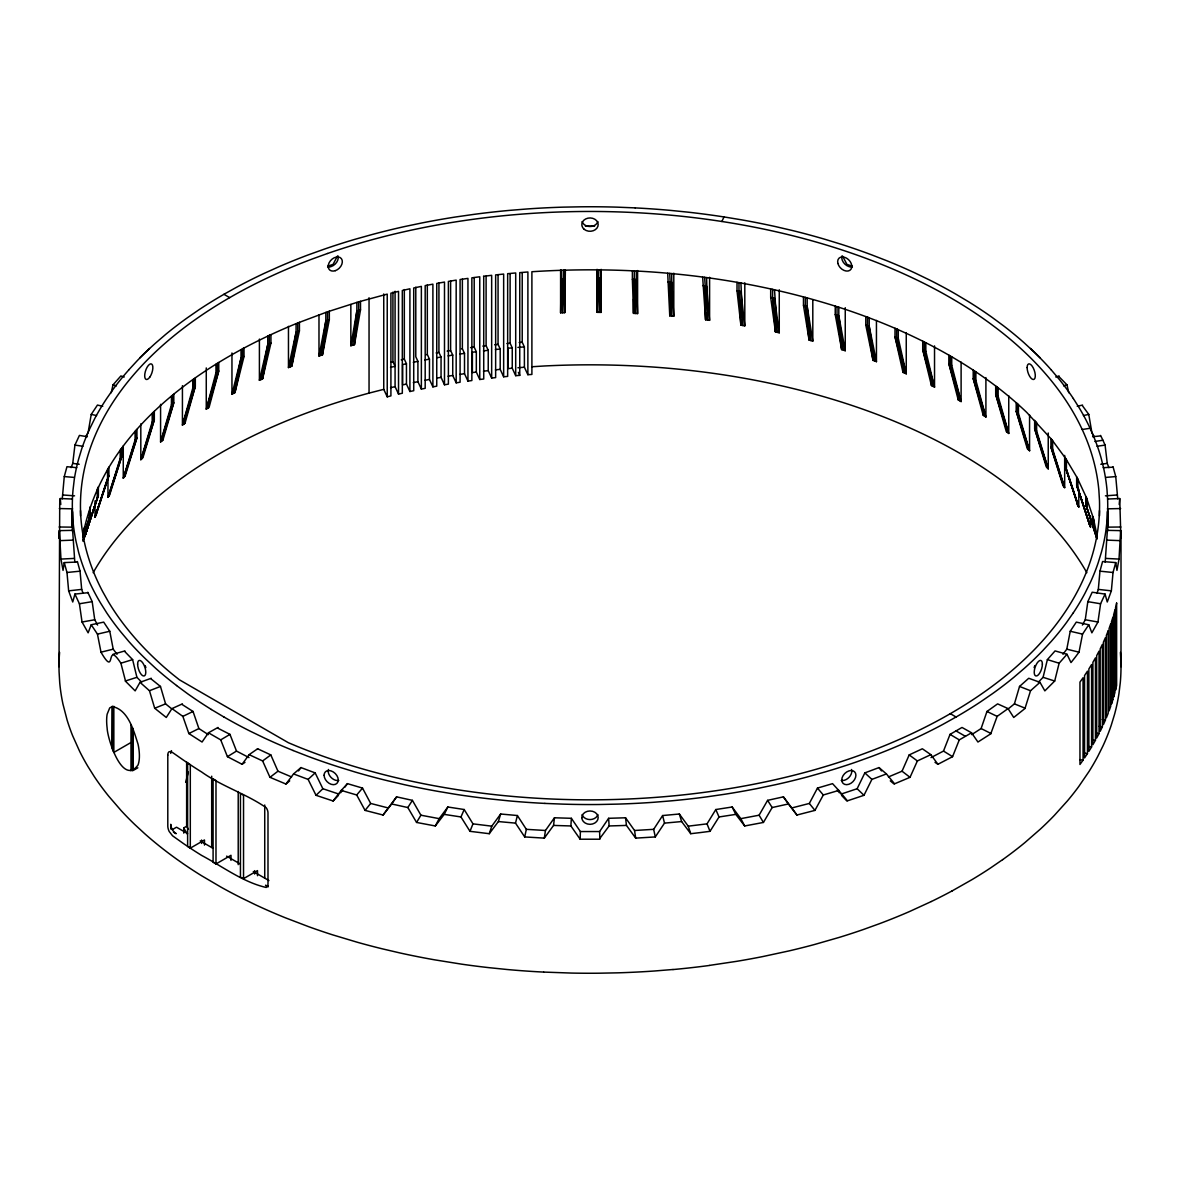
<?xml version="1.0" encoding="UTF-8"?>
<svg xmlns="http://www.w3.org/2000/svg" width="1180" height="1180" viewBox="0 0 1180 1180"><rect width="100%" height="100%" fill="white"/><g stroke="black" fill="none" stroke-linecap="round" stroke-linejoin="round"><path stroke-width="1.5" d="M111.953 747.722L111.953 706.51C128.119 709.298 133.679 730.523 138.045 744.226A32.376 13.821 70.5 0 1 138.045 764.965C122.558 786.337 107.528 739.019 107.144 728.237A31.182 10.561 75.3 0 1 107.144 714.21L109.71 707.926L112.749 706.304L112.513 749.3L113.841 752.412L130.906 742.559M390.536 367.364L395.079 366.302L392.925 361.685L392.925 292.124M483.726 276.297L483.726 379.016L479.759 379.503L479.759 276.784L471.867 277.816L471.867 380.535L467.944 381.111L467.944 278.392L460.082 279.512L460.082 382.231L456.173 382.836L456.173 280.117L448.385 281.415L448.385 384.134L444.491 384.783L444.491 282.064L436.748 283.436L436.748 386.155L432.898 386.878L432.898 284.159L425.184 285.604L425.184 388.323L421.363 389.105L421.363 286.386L413.723 287.994L413.723 390.713L409.902 391.509L406.451 384.075L406.451 363.735L404.327 359.148L404.327 289.572M415.788 287.183L415.788 356.744L417.912 361.331L417.912 381.671L421.363 389.105M456.173 382.836L452.737 375.447L452.737 355.092L450.613 350.534L450.613 280.973M467.944 381.111L464.507 373.706L464.507 353.366L462.368 348.764L462.368 279.203M995.699 385.993L995.699 394.489L1006.289 431.57L1008.753 433.458L998.147 396.377L998.147 387.881C966.612 363.558 931.521 344.103 895 328.32L895 336.831L902.995 372.393L906.255 373.809L898.275 338.247L898.275 329.736L896.653 329.014A509.553 294.189 0 0 0 837.033 306.667L837.033 315.163L843.449 350.165L838.803 315.753L838.803 307.257C740.067 275.678 635.165 265.087 531.9 271.725L531.9 374.444L527.873 374.694L527.903 271.975L519.746 272.639L519.746 375.358L515.704 375.683L515.704 272.964L507.651 273.671L507.651 376.391L503.654 376.789L500.202 369.37L500.202 349.015L498.063 344.413L498.063 274.837M515.704 375.683L512.253 368.219L512.253 347.879L510.114 343.277L510.114 273.716M527.873 374.694L524.407 367.231L524.363 346.891L522.224 342.288L522.224 272.728M998.147 396.377L995.699 394.489L1007.528 432.514L996.952 395.418L996.952 386.922A509.553 294.189 0 0 1 1026.777 412.454L1051.808 439.639L1065.717 458.533L1077.296 477.959L1086.5 497.783L1086.5 506.294L1097.075 538.847M1091.603 746.925L1091.603 664.547L1088.875 668.972L1088.875 751.35L1091.603 746.925L1088.417 746.439M1086.5 497.783L1093.285 517.946L1093.565 527.622L1093.565 519.111M170.746 828.98L170.746 824.304A7.655 4.425 60 0 0 176.174 833.685L173.445 832.106M72.29 523.979L72.305 510.616L72.305 526.885L72.275 525.425M72.305 530.956L72.57 511.707M59 666.685L59.723 503.55L60.254 498.535L71.847 499.007M1108.153 499.007L1119.732 498.55L1120.897 538.39L1120.646 530.631L1107.386 530.351L1105.173 562.211M1107.725 525.425L1107.696 526.885L1107.696 510.616L1107.71 523.979M565.368 270.146L564.674 312.685L560.603 312.803L561.297 270.264M563.332 270.176L562.639 312.744L561.297 278.775L565.368 278.642M634.412 270.899L633.527 313.379L637.598 313.585L637.598 270.559M1062.959 654.266L1066.794 649.177L1070.231 631.256L1076.293 622.125L1088.771 624.766L1082.547 634.117L1079.007 652.171L1075.098 657.393L1070.998 662.57L1067 654.28L1059.124 663.219L1054.699 681.022L1044.846 690.875L1039.993 682.335L1030.538 690.743L1024.963 708.531L1013.723 717.47L1008.059 708.59L997.144 716.378L990.758 733.827L977.94 742.028L971.553 732.795L959.281 739.875L952.57 756.675L937.923 764.286L930.858 754.654L917.376 760.952L910.031 777.325L894.573 783.815L886.431 773.933L871.887 779.39L863.981 795.305L847.432 800.822L838.759 790.423L823.301 794.981L814.938 810.394L796.928 815.026L788.373 803.963L772.163 807.548L763.431 822.445L744.683 825.971L735.789 814.377L719.033 816.973L710.021 831.325L700.404 832.564L690.743 833.7L688.22 826.162L679.341 814.008L662.629 815.542L664.488 823.124L655.298 836.93L635.696 838.125L634.545 830.484L625.548 817.784L608.644 818.301L609.116 825.956L599.263 839.216L580.147 839.216L580.383 831.546L571.356 818.301L554.452 817.784L545.455 830.484L544.304 838.125L524.702 836.93L515.513 823.124L517.386 815.528L500.659 814.008L491.78 826.162L489.257 833.7L469.979 831.325L460.967 816.958L444.211 814.377L435.317 825.971L416.57 822.445L407.838 807.548L391.627 803.963L383.072 815.026L365.062 810.394L356.699 794.981L341.227 790.423L333.084 800.984L316.019 795.305L308.113 779.39L293.555 773.933L285.914 784.021L269.969 777.325L262.624 760.952L249.128 754.654L242.077 764.286L227.43 756.675L220.719 739.875L208.447 732.795L202.06 742.028L188.859 733.562L182.856 716.378L171.941 708.605L166.277 717.47L154.698 708.251L149.462 690.728L140.007 682.335L135.154 690.875L125.582 681.317L120.891 663.204C104.887 638.705 116.717 679.341 100.993 652.171L97.453 634.117L91.229 624.766L103.692 622.125L109.77 631.256L113.206 649.177L117.041 654.266M1120.646 530.631L1119.024 559.069L1116.958 570.397L1115.734 562.595L1102.592 561.518L1099.952 571.164L1098.315 589.395L1097.017 593.142M74.827 562.211L72.614 530.351L59.354 530.631L59.103 538.39L59 532.696M598.894 269.822L597.08 312.346L601.166 312.39L601.166 269.365M580.147 839.216L570.884 825.956L571.356 818.301M62.26 498.875L64.266 476.587L66.965 466.69L76.774 467.678M1119.732 498.55L1119.2 504.494M59.59 652.422L59.325 655.992A529.156 305.502 0 0 0 59.089 672.04L59.723 682.733A531.605 306.918 0 0 0 62.953 704.047L67.068 719.918A528.684 305.237 0 0 0 72.614 735.656L79.576 751.188A529.333 305.605 0 0 0 87.925 766.499L94.267 776.558A530.675 306.387 0 0 0 108.752 796.249L121.157 810.616A528.493 305.119 0 0 0 134.845 824.584L144.668 833.655A531.339 306.771 0 0 0 177.339 859.615L183.225 863.745A529.982 305.989 0 0 0 201.647 875.767L221.132 887.213A528.832 305.31 0 0 0 241.635 898.054L255.824 904.942A531.221 306.697 0 0 0 285.427 917.819L308.614 926.669A528.478 305.119 0 0 0 332.568 934.826L357.23 942.23A529.171 305.517 0 0 0 382.526 948.882L399.71 952.894A531.413 306.815 0 0 0 434.756 959.856L461.542 964.149A529.156 305.502 0 0 0 488.682 967.63L506.928 969.488A531.59 306.918 0 0 0 543.597 972.084M1115.734 562.595L1113.035 572.492L1111.354 590.856L1107.253 601.992L1105.07 594.086L1092.193 592.227L1087.827 601.653L1085.261 619.766L1082.385 625.061M71.11 467.649L72.747 463.401L74.93 445.096L79.414 435.42L87.394 436.733M544.304 838.125L553.553 825.425L554.452 817.784M350.844 304.529L350.844 345.755L354.472 344.693L358.661 310.34L358.661 301.844L387.232 294.115L387.232 396.834L390.919 395.875L390.904 293.171L398.53 291.386L398.53 394.105L402.321 393.22L402.321 290.501L409.902 288.79L409.902 391.509M1105.07 594.086L1100.586 603.762L1097.961 622.008L1091.869 632.819L1088.771 624.766M318.983 314.809L318.983 356.05L322.494 354.826L327.553 320.296L327.553 311.8L358.661 301.844M77.32 562.019L64.251 562.595L63.042 570.397L60.977 559.069L59.354 530.631M288.466 326.358L288.466 367.585L291.814 366.243L297.729 331.492L297.729 322.981L327.553 311.8M350.844 345.755L356.862 310.901L356.862 302.39M358.661 310.34L352.658 345.224L356.862 310.901L360.505 309.824L360.505 301.328M354.472 344.693L360.505 309.824M102.734 406.289L97.453 405.065L91.229 414.416L88.131 432.559L85.727 436.689M82.689 536.62C102.498 429.328 203.27 361.449 297.729 322.981M82.925 541.192L84.532 535.455L83.411 538.95M1112.932 467.192L1103.226 467.678M262.58 373.47L262.58 378.854L270.943 343.115L270.943 334.619L269.32 335.341L269.32 343.837L262.58 378.854L259.408 380.329L259.408 339.103M318.983 356.05L325.828 320.931L325.828 312.42M327.553 320.296L320.739 355.445L325.828 320.931L329.323 319.706L329.323 311.21M322.494 354.826L329.323 319.706M234.953 392.616L242.49 357.319L242.49 348.808L244.009 348.026L244.009 356.522L234.953 392.616L231.958 394.223L231.958 352.982M299.425 322.317L299.425 330.828L297.729 331.492L290.132 366.906L296.077 332.185L296.077 323.674M288.466 367.585L296.077 332.185L297.729 331.492M291.814 366.243L299.425 330.828M524.702 836.93L526.339 829.334L517.386 815.528M111.245 392.748L113 384.887L120.876 375.963L124.239 376.995M259.408 380.329L267.757 344.604L267.757 336.094M269.32 343.837L261.001 379.591L267.757 344.604L270.943 343.115M1038.356 682.143L1043.091 677.32L1047.383 659.62L1055.068 650.918L1067 654.28M231.958 394.223L241.015 358.13L241.015 349.634M242.49 357.319L233.448 393.412L241.015 358.13L244.009 356.522M185.658 782.34L188.358 772.015M87.659 592.729L74.915 594.086L72.747 601.992L68.647 590.856L66.98 572.492L64.251 562.595M217.341 363.337L217.341 371.833L207.651 408.31L218.757 370.992L218.757 362.481M215.969 372.718L206.264 409.18L209.052 407.454L218.757 370.992L215.969 372.718L215.969 364.207M192.738 379.753L192.738 388.264L182.428 425.125L184.995 423.296L195.32 386.435L195.32 377.925M194.007 378.824L194.007 387.335L183.711 424.21L195.32 386.435L192.738 388.264M139.683 357.968L149.462 348.439M172.59 395.226L172.59 403.737L161.749 441.04L173.799 402.778L173.799 394.268M171.454 404.711L160.583 441.999L162.929 440.066L173.799 402.778L171.454 404.711L171.454 396.2M1008.841 708.384L1014.417 703.87L1019.535 686.45L1028.739 678.264L1039.993 682.335M217.341 371.833L206.264 409.18L206.264 367.939M152.205 413.472L152.205 421.968L140.818 459.713L142.928 457.693L154.315 419.947L154.315 411.451M153.223 412.454L153.223 420.95L141.88 458.71L154.315 419.947L152.205 421.968M489.257 833.7L498.373 821.56L500.659 814.008M1100.424 435.922L1092.606 436.733M194.007 387.335L182.428 425.125L182.428 385.683M135.081 439.978L136.939 437.869L125.109 476.086L123.266 478.18L135.081 439.978L135.081 431.467L135.98 430.405L135.98 438.916L124.18 477.133L136.939 437.869L136.939 429.373M172.59 403.737L160.583 441.999L160.583 404.356M120.95 449.02L120.95 457.516L108.766 496.22L121.776 456.439L120.183 458.622L107.97 497.311L109.563 495.143L121.776 456.439L121.776 447.943M95.02 500.88L95.02 517.002L108.899 475.584L95.683 515.896L108.899 475.584L108.899 467.074M153.223 420.95L140.818 459.713L140.818 423.856M108.206 476.691L95.02 517.002L108.206 476.691L108.206 468.195M83.028 537.328L90.226 515.188L90.226 506.677M84.532 535.455L83.146 540.012L84.237 536.62L84.237 528.109M98.368 486.691L98.368 495.202L84.488 537.18L84.532 526.944M97.807 496.323L85.019 536.045L98.368 495.202L84.488 537.18L97.807 496.323L97.807 487.827M83.22 536.738L90.226 515.188M135.98 438.916L123.266 478.18L123.266 445.907M120.95 457.516L107.97 497.311L107.97 479.39M971.686 734.624L981.111 728.547L986.967 711.466L997.616 703.87L1008.059 708.59M931.005 757.59L943.499 751.07L950.048 734.373L962.01 727.455L971.553 732.795M91.229 624.766L88.131 632.819L82.04 622.008L79.414 603.762L74.915 594.086M469.979 831.325L472.974 823.861L464.197 809.524L447.854 807.002L439.181 818.64L435.317 825.971M1082.34 405.581L1088.771 414.416L1091.869 432.559L1094.273 436.689M1105.424 720.036L1103.418 724.564L1103.418 642.186L1105.424 637.657L1105.424 720.036L1102.238 719.534M460.967 816.958L464.197 809.524M888.422 776.942L902.036 771.204L909.19 754.92L922.347 748.769L930.858 754.654M124.682 651.449L132.617 659.62L136.91 677.32L141.644 682.143M721.88 221.486L724.004 216.928L741.365 219.805A517.696 298.894 0 0 1 775.555 226.604L792.296 230.498A517.696 298.894 0 0 1 825.056 239.334L841.001 244.216A517.696 298.894 0 0 1 871.99 254.983L886.962 260.795A517.696 298.894 0 0 1 915.827 273.362L929.663 280.058A517.696 298.894 0 0 1 956.095 294.307L968.647 301.8A517.696 298.894 0 0 1 992.351 317.553L1003.472 325.769A517.696 298.894 0 0 1 1024.211 342.864L1033.783 351.699A517.696 298.894 0 0 1 1051.292 369.959M1102.371 726.821L1100.188 731.32L1100.188 648.941L1102.371 644.442L1102.371 726.821L1099.2 726.32M841.001 794.125L857.137 788.727L864.837 772.9L879.026 767.575L886.431 773.933M444.211 814.377L447.854 807.002M1058.844 376.494L1067 384.887L1068.756 392.748M1099.037 733.562L1096.677 738.031L1096.677 655.652L1099.037 651.183L1099.037 733.562L1095.866 733.075M337.318 256.252L333.084 264.394L327.73 266.149M688.22 826.162L707.027 823.861L715.803 809.539L732.146 807.002L740.819 818.64L759.094 815.203L767.605 800.35L783.402 796.854L791.765 807.961L809.318 803.447L817.475 788.092L832.549 783.653L838.759 790.423M150.952 678.81L160.465 686.45L165.584 703.87L171.159 708.384M1095.453 740.258L1092.901 744.713L1092.901 662.334L1095.453 657.894L1095.453 740.258L1092.267 739.772M416.57 822.445L420.906 815.203L412.395 800.35L396.598 796.854L383.072 815.026M182.03 704.445L193.033 711.466L198.889 728.547L208.314 734.624M407.838 807.548L412.395 800.35M1087.458 753.548L1084.553 757.929L1084.553 675.565L1087.458 671.169L1087.458 753.548L1084.273 753.047M655.298 836.93L653.661 829.334L662.629 815.542M217.592 728.06L229.953 734.373L236.502 751.07L248.995 757.59M599.853 839.216L599.617 831.546L608.644 818.301M1073.343 612.759L1066.572 622.435A517.696 298.894 0 0 1 1051.306 641.345L1042.81 650.564A517.696 298.894 0 0 1 1024.211 668.441L1014.092 677.099A517.696 298.894 0 0 1 992.351 693.751L980.728 701.746A517.696 298.894 0 0 1 956.095 716.998L943.086 724.255A517.696 298.894 0 0 1 915.827 737.928L901.579 744.359A517.696 298.894 0 0 1 871.99 756.321L856.65 761.867A517.696 298.894 0 0 1 825.056 771.956L808.802 776.543A517.696 298.894 0 0 1 775.555 784.685L758.548 788.269A517.696 298.894 0 0 1 724.019 794.361L706.466 796.898A517.696 298.894 0 0 1 671.007 800.866L653.101 802.326A517.696 298.894 0 0 1 617.125 804.126L599.042 804.509A517.696 298.894 0 0 1 562.934 804.126L544.88 803.418M1083.063 760.127L1079.966 764.478L1079.966 682.114L1083.063 677.748L1083.063 760.127L1079.848 759.625M391.627 803.963L396.598 796.854M257.225 749.389L257.653 748.769L270.81 754.92L277.964 771.204L291.578 776.942M298.511 770.938L300.974 767.575L315.163 772.9L322.863 788.727L338.999 794.125M340.563 792.857L342.702 790.025M344.826 787.178L347.451 783.653L362.526 788.092L370.682 803.447L388.235 807.961M365.062 810.394L370.682 803.447M356.699 794.981L362.526 788.092M128.709 369.945L137.19 360.741A517.696 298.894 0 0 1 155.849 342.864L165.908 334.206A517.696 298.894 0 0 1 187.694 317.553L199.273 309.544A517.696 298.894 0 0 1 223.949 294.307M341.227 790.423L347.451 783.653M333.084 800.984L338.439 795.394M316.019 795.305L322.863 788.727M308.113 779.39L315.163 772.9M293.555 773.933L300.974 767.575M285.914 784.021L289.719 780.88M269.969 777.325L277.964 771.204M262.624 760.952L270.81 754.92M1002.661 859.615L990.758 867.816A529.333 305.605 0 0 1 971.966 879.646L952.142 890.9M249.128 754.654L257.653 748.769M242.077 764.286L244.983 762.354M227.43 756.675L236.502 751.07M220.719 739.875L229.953 734.373M137.839 767.797L133.134 770.511L133.134 729.299M172.177 829.702L176.513 827.21L187.591 833.596M183.741 833.124L183.741 827.918L186.632 826.251L186.632 761.941M190.305 848.154L190.305 764.743L187.62 762.944L187.62 846.37L190.305 848.154L204.479 839.968L204.479 845.087M215.984 863.952L215.984 780.526L213.093 778.859L213.093 862.285L215.984 863.952L231 855.279L231 860.397M243.537 878.658L243.537 795.231L240.44 793.683L240.44 877.109L243.537 878.658L257.506 870.589L257.506 875.708M208.447 732.795L217.99 727.455M188.859 733.562L198.889 728.547M182.856 716.378L193.033 711.466M931.315 901.535L909.559 911.521A531.413 306.815 0 0 1 879.203 923.793L863.48 929.471A528.448 305.089 0 0 1 839.29 937.377L814.407 944.531A529.156 305.502 0 0 1 788.919 950.933L762.87 956.552A528.433 305.089 0 0 1 736.364 961.375L709.446 965.402M171.941 708.605L182.384 703.87M154.698 708.251L165.584 703.87M149.462 690.728L160.465 686.45M140.007 682.335L151.247 678.264M125.301 681.022L136.91 677.32M120.891 663.204L132.617 659.62M1055.761 376.995L1059.109 375.963M113 654.28L124.933 650.918M1063.593 385.86L1067 384.887M93.161 572.698A522.828 301.859 0 0 1 369.045 393.117L383.751 389.341L383.751 293.953M100.993 652.171L113.206 649.177M390.521 387.704L395.079 386.642L395.079 291.254M97.453 634.117L109.77 631.256M1077.266 406.289L1082.547 405.065M391.082 362.098L392.925 361.685M401.244 359.812L404.327 359.148M1083.432 415.537L1088.771 414.416M406.451 363.735L402.631 364.546L402.631 384.887L406.451 384.075M413.325 362.29L417.912 361.331M413.325 382.63L417.912 381.671M424.829 359.989L429.461 359.118L429.461 379.459L432.898 386.878M424.829 380.329L429.461 379.459M425.906 354.782L427.322 354.516L429.461 359.118M82.04 622.008L94.739 619.766L97.616 625.061M436.143 352.938L438.93 352.451L441.055 357.024L441.055 377.379L444.491 384.783M437.146 357.673L441.055 357.024M448.061 355.873L452.737 355.092M437.146 378.028L441.055 377.379M448.061 376.214L452.737 375.447M79.414 603.762L92.188 601.653L94.739 619.766M447.132 351.094L450.613 350.534M1082.193 429.505L1090.084 428.281L1094.45 438.414A517.696 298.894 0 0 1 1101.353 458.887L1103.861 469.227A517.696 298.894 0 0 1 1107.017 490.01L1107.651 500.438A517.696 298.894 0 0 1 1107.017 521.295L1105.748 531.693A517.696 298.894 0 0 1 1101.353 552.402L1098.211 562.683A517.696 298.894 0 0 1 1090.084 583.009L1085.099 593.038A517.696 298.894 0 0 1 1073.343 612.759M1094.892 441.482L1102.902 440.243L1105.085 445.096L1107.253 463.401L1108.89 467.649M459.802 374.399L464.507 373.706M459.787 354.044L464.507 353.366M1097.031 446.261L1105.085 445.096M461.542 348.882L462.368 348.764M1100.793 464.271L1107.253 463.401M470.555 347.628L474.198 347.171L476.322 351.743L476.322 372.084L479.759 379.503M483.52 276.312L491.662 275.324L491.662 378.043L495.644 377.615L495.644 274.896L503.654 274.07L503.654 376.789M476.322 351.743L472.384 352.23L472.384 372.57L476.322 372.084M483.461 350.873L488.225 350.283L488.225 370.623L491.662 378.043M483.461 371.213L488.225 370.623M482.841 346.094L486.101 345.711L488.225 350.283M68.647 590.856L81.686 589.395L82.984 593.142M494.7 344.767L498.063 344.413M495.408 349.516L500.202 349.015M495.408 369.856L500.202 369.37M66.98 572.492L80.048 571.164L81.686 589.395M690.743 833.7L681.627 821.56L664.488 823.124M506.928 343.542L510.114 343.277M512.253 368.219L508.211 368.573L508.211 348.203L512.253 347.879M673.072 969.488L654.708 970.978A531.59 306.918 0 0 1 617.789 972.836L599.263 973.205A528.611 305.192 0 0 1 571.474 973.072L543.715 972.084M517.917 367.762L524.407 367.231M1105.881 477.399L1115.749 476.587L1117.74 498.875M517.902 347.422L524.363 346.891M519.171 342.525L522.224 342.288M653.661 829.334L634.545 830.484M1105.439 495.821L1116.958 494.995M531.988 366.744L544.437 365.977A522.828 301.859 0 0 1 1086.839 572.698M60.977 559.069L74.207 558.42M60.269 540.632L73.499 540.101M635.696 838.125L626.447 825.425L609.116 825.956M1107.386 508.831L1120.646 508.55M599.617 831.546L580.383 831.546M1107.43 511.707L1107.637 527.15L1120.897 527.003M585.369 226.147L594.631 226.147M596.844 269.822L596.844 278.332L600.93 278.362L601.166 312.39M59.103 527.003L72.364 527.15M59.354 508.55L72.614 508.831M570.884 825.956L553.553 825.425M632.377 270.81L632.377 279.321L636.448 279.527L637.598 313.585M1106.501 540.101L1119.746 540.632M635.12 207.887L617.096 207.149A517.696 298.894 0 0 0 580.988 206.81L562.904 207.149A517.696 298.894 0 0 0 526.929 208.978L509.008 210.424A517.696 298.894 0 0 0 473.564 214.421L455.996 216.928A517.696 298.894 0 0 0 421.481 223.035L404.46 226.59A517.696 298.894 0 0 0 371.228 234.761L354.959 239.319A517.696 298.894 0 0 0 323.394 249.452L308.024 254.969A517.696 298.894 0 0 0 278.465 266.945L264.187 273.362A517.696 298.894 0 0 0 236.959 287.05L223.92 294.292L229.687 297.626M545.455 830.484L526.339 829.334M1105.793 558.42L1119.024 559.069M63.042 494.995L74.561 495.821M667.688 281.74L671.73 282.108L673.795 316.225L669.768 315.856L667.688 273.229M64.266 476.587L74.119 477.399M515.513 823.124L498.373 821.56M1099.952 571.164L1113.035 572.492M491.78 826.162L472.974 823.861M1098.315 589.395L1111.354 590.856M702.631 285.575L706.614 286.106L709.593 320.326L705.611 319.795L702.631 277.079M72.747 463.401L79.208 464.271M74.93 445.096L82.969 446.261M1087.827 601.653L1100.586 603.762M737.013 290.811L740.922 291.504L744.801 325.857L740.893 325.179L737.013 290.811L737.013 282.3M439.181 818.64L420.906 815.203M1085.261 619.766L1097.961 622.008M770.688 297.419L774.508 298.26L779.257 332.804L775.452 331.949L770.688 297.419L770.688 288.908M91.229 414.416L96.583 415.537M1070.231 631.256L1082.547 634.117M1066.794 649.177L1079.007 652.171M803.477 305.369L807.179 306.358L812.799 341.108L809.096 340.106L803.477 305.369L803.477 296.858M113 384.887L116.407 385.86M1047.383 659.62L1059.124 663.219M835.234 314.618L838.803 315.753L845.249 350.74L841.665 349.605L835.234 314.618L835.234 306.107M1043.091 677.32L1054.699 681.022M852.27 266.149L846.915 264.394L842.682 256.252M867.521 317.243L867.521 325.739L874.734 361.021L869.217 326.403L869.217 317.892L865.796 316.609L865.796 325.12L873.023 360.387L876.445 361.67L876.445 320.429M865.796 325.12L869.217 326.403L876.445 361.67M1019.535 686.45L1030.538 690.743M293.038 750.495L308.024 756.336A517.696 298.894 0 0 0 339.044 767.059L354.959 771.971A517.696 298.894 0 0 0 387.748 780.777L404.46 784.7A517.696 298.894 0 0 0 438.665 791.485L455.996 794.376A517.696 298.894 0 0 0 491.249 799.052L509.008 800.881A517.696 298.894 0 0 0 544.909 803.403M1014.417 703.87L1025.302 708.251M898.275 338.247L895 336.831L904.632 373.101L896.653 337.524L896.653 329.014M986.967 711.466L997.144 716.378M924.294 341.935L924.294 350.445L932.982 386.362L922.731 349.693L931.448 385.595L934.531 387.143L925.813 351.227L922.731 349.693L922.731 341.182M981.111 728.547L991.126 733.562M950.313 355.947L950.313 364.443L959.679 400.728L948.838 363.632L958.234 399.902L961.11 401.569L951.729 365.298L948.838 363.632L948.838 355.121M950.313 713.664L956.08 717.012M956.08 730.951L965.476 736.364M200.246 840.912L212.902 848.213M226.619 856.134L240.337 864.055M253.317 871.548L268.922 880.56M268.244 886.829L265.53 885.265A7.655 4.425 60 0 0 268.229 885.988M223.92 717.012L211.353 709.505M950.048 734.373L959.281 739.875M943.499 751.07L952.57 756.675M974.562 370.963L974.562 379.473L984.563 416.142L973.205 378.588L983.22 415.257L985.905 417.027L975.875 380.373L973.205 378.588L973.205 370.092M935.017 762.354L937.923 764.286M909.19 754.92L917.376 760.952M176.528 685.536L187.65 693.751A517.696 298.894 0 0 0 211.397 709.49M902.036 771.204L910.031 777.325M890.281 780.88L894.086 784.021M1017.352 403.737L1017.352 412.248L1029.565 450.76L1018.429 413.251L1018.429 404.74L1016.201 402.764L1016.201 411.274L1027.338 448.784L1029.565 450.76L1029.565 414.903M1017.352 412.248L1016.201 411.274L1028.458 449.772L1017.352 412.248L1018.429 413.251M1030.538 348.439L1040.303 357.968M864.837 772.9L871.887 779.39M857.137 788.727L863.981 795.305M1035.671 421.349L1035.671 429.845L1047.25 467.826L1034.654 428.827L1046.262 466.793L1048.238 468.858L1036.63 430.892L1034.654 428.827L1034.654 420.316M841.561 795.394L846.915 800.984M1051.292 369.945L1059.212 379.326A517.696 298.894 0 0 1 1073.343 398.53M817.475 788.092L823.301 794.981M1051.808 439.639L1051.808 448.135L1063.814 486.603L1050.923 447.087L1062.944 485.526L1064.67 487.665L1052.649 449.226L1050.923 447.087L1050.923 438.577M809.318 803.447L814.938 810.394M837.313 790.025L839.437 792.857M879.026 767.575L881.504 770.938M791.765 807.961L796.928 815.026M1078.8 489.169L1078.8 507.09L1064.95 465.952L1064.95 457.442M783.402 796.854L788.373 803.963M1065.717 467.044L1078.078 505.999L1064.95 465.952L1078.8 507.09L1065.717 467.044L1065.717 458.533M1073.343 398.53L1079.523 408.339A517.696 298.894 0 0 1 1090.084 428.296M767.605 800.35L772.163 807.548M759.094 815.203L763.431 822.445M186.632 826.251L188.431 829.378M183.741 827.918L187.355 834.172M1090.541 516.279L1090.541 527.047L1076.662 485.334L1076.662 476.838M740.819 818.64L744.683 825.971M732.146 807.002L735.789 814.377M1100.586 435.42L1102.902 440.243M92.188 601.653L87.792 592.227M518.359 372.364L519.746 375.358M395.079 386.642L398.53 394.105M383.751 389.341L387.232 396.834M715.803 809.539L719.033 816.973M707.027 823.861L710.021 831.325M1077.296 486.455L1090.541 527.047L1076.662 485.334L1089.951 525.911L1077.296 486.455L1077.296 477.959M1096.604 537.697L1085.998 505.143L1085.998 496.647M1051.808 448.135L1064.67 487.665L1064.67 455.406M1096.84 537.431L1092.931 525.292L1092.931 516.781M1096.84 537.741L1092.931 525.292L1096.633 536.871M1097.046 538.729L1085.998 505.143L1086.928 507.444L1086.928 498.948M1035.671 429.845L1048.238 468.858L1048.238 433.001M996.952 395.418L1008.753 433.458L1008.753 395.816M679.341 814.008L681.627 821.56M974.562 379.473L985.905 417.027L985.905 377.585M1113.02 466.69L1115.749 476.587M950.313 364.443L961.11 401.569L961.11 362.127M80.048 571.164L77.393 561.518M924.294 350.445L934.531 387.143L934.531 345.902M896.653 337.524L906.255 373.809L906.255 332.583M1093.285 517.946L1097.312 536.62M805.35 297.345L805.35 305.841L810.94 340.607L807.179 306.358L807.179 297.862M867.521 325.739L873.023 360.387M772.605 289.321L772.605 297.817L777.355 332.377L774.508 289.764M837.033 315.163L841.665 349.605L841.665 344.221M625.548 817.784L626.447 825.425M738.975 282.639L738.975 291.136L742.854 325.518L740.922 282.994M805.35 305.841L809.096 340.106M60.8 504.494L60.254 498.535M704.622 277.315L707.602 320.06L706.614 277.61M772.605 297.817L775.452 331.949L775.452 326.58M1120.41 652.422L1120.926 661.331A531.133 306.653 0 0 1 1120.277 682.733L1118.979 693.412A531.133 306.653 0 0 1 1114.466 714.652L1111.25 725.184A531.133 306.653 0 0 1 1102.902 746.055L1097.798 756.321A528.478 305.104 0 0 1 1088.978 771.543L1078.785 786.47A529.333 305.605 0 0 1 1067.266 801.073L1054.418 815.321A528.448 305.089 0 0 1 1040.318 829.142L1024.963 842.535A531.133 306.653 0 0 1 1002.631 859.66M669.709 273.406L671.789 316.048L671.73 273.598M738.975 291.136L740.893 325.179L740.893 319.795M72.349 510.866L72.983 521.295A517.696 298.894 0 0 0 76.184 542.077L78.647 552.402A517.696 298.894 0 0 0 85.594 572.89L89.916 583.009A517.696 298.894 0 0 0 100.521 602.965L106.657 612.759A517.696 298.894 0 0 0 120.832 631.964L128.709 641.345A517.696 298.894 0 0 0 146.276 659.591L155.804 668.441A517.696 298.894 0 0 0 176.572 685.521M1107.637 527.15L1107.696 530.956M563.332 278.687L564.674 312.685L564.674 269.659M634.412 279.394L635.563 313.482L636.448 271.017M632.377 279.321L633.527 313.379L633.527 299.027M704.622 285.826L705.611 319.795L705.611 312.626M598.894 278.332L599.13 312.376L600.93 269.866M596.844 278.332L597.08 312.346L597.08 269.335M669.709 281.902L669.768 315.856M1121 532.696L1121 666.685M1099.48 510.616L1099.48 515.925M1077.856 479.095L1077.856 487.591M1077.34 501.308L1077.34 504.893M1066.41 459.654L1066.41 468.15M1052.649 440.715L1052.649 449.226M1036.63 422.381L1036.63 430.892M983.22 411.658L983.22 415.257M975.875 371.862L975.875 380.373M958.234 396.318L958.234 399.902M951.729 356.788L951.729 365.298M931.448 380.211L931.448 385.595M925.813 342.731L925.813 351.227M902.995 367.024L902.995 372.393M845.249 307.715L845.249 350.74M812.799 299.882L812.799 341.108M779.257 289.779L779.257 332.804M744.801 282.831L744.801 325.857M709.593 277.3L709.593 320.326M673.795 273.2L673.795 316.225M560.603 269.778L560.603 312.803M486.101 276.149L486.101 345.711M474.198 277.595L474.198 347.171M438.93 282.89L438.93 352.451M427.322 284.955L427.322 354.516M369.045 297.729L369.045 393.117M264.733 804.996L264.733 878.112M254.629 870.634L254.629 874.041M238.213 791.514L238.213 864.63M211.692 776.204L211.692 847.491M201.588 840.013L201.588 843.42M184.995 419.711L184.995 423.296M162.929 436.482L162.929 440.066M132.484 727.765L132.484 770.761M130.995 724.756L130.995 770.865M120.183 450.111L120.183 458.622M113.841 706.304L113.841 752.412M107.572 469.316L107.572 477.812M97.306 488.963L97.306 497.473M96.347 511.191L96.347 514.775M84.031 529.289L84.031 537.785M80.52 510.616L80.52 515.925M293.082 750.48A517.696 298.894 0 0 1 264.231 737.928L250.337 731.231A517.696 298.894 0 0 1 223.949 716.998M72.408 510.866A517.696 298.894 0 0 1 73.027 490.01L74.252 479.596A517.696 298.894 0 0 1 78.691 458.887L81.789 448.621A517.696 298.894 0 0 1 89.96 428.296L94.902 418.251A517.696 298.894 0 0 1 106.702 398.53L113.428 388.854A517.696 298.894 0 0 1 128.753 369.959M635.15 207.901A517.696 298.894 0 0 1 671.007 210.438L688.781 212.238A517.696 298.894 0 0 1 724.019 216.943M709.342 965.476A531.133 306.653 0 0 1 672.954 969.562M952.26 890.826A529.333 305.605 0 0 1 931.448 901.461M851.577 769.493A8.171 5.782 -45 0 1 849.04 777.34A8.171 5.782 -45 0 1 841.207 780.452M597.891 814.628A8.171 6.667 0 0 1 590 819.569A8.171 6.667 0 0 1 582.109 814.628M338.793 780.452A8.171 5.782 45 0 1 330.961 777.34A8.171 5.782 45 0 1 328.423 769.493M145.892 667.659A8.171 3.333 71.6 0 1 145.243 665.623M170.746 753.386A7.655 4.425 60 0 1 171.484 750.672M841.989 255.927A8.171 5.812 44.4 0 0 848.863 266.562A8.171 5.753 45.6 0 0 852.388 266.872M582.109 221.619A8.171 6.667 -0.9 0 0 590 226.516A8.171 6.667 0.9 0 0 597.891 221.619M338.011 255.927A8.171 5.812 -44.4 0 1 331.138 266.562A8.171 5.753 -45.6 0 1 327.612 266.872M1034.757 665.623A8.171 3.333 -71.6 0 1 1034.108 667.659M167.796 755.082L167.796 826A7.626 3.791 66.1 0 0 169.183 831.458L172.531 835.779L183.225 843.405A530.233 306.122 0 0 0 201.647 855.426C222.474 866.489 243.419 882.375 266.193 887.463A7.626 4.941 53 0 0 267.993 883.85L267.993 812.932A7.626 4.941 53 0 0 266.193 807.71C246.34 793.86 221.678 786.337 201.647 772A531.059 306.594 0 0 1 177.339 755.849L171.292 751.675L169.183 751.704A7.626 3.791 66.1 0 0 167.796 755.082M1116.634 603.098L1115.543 607.759L1115.543 690.138L1116.634 685.477L1116.634 603.098M1114.938 610.09L1113.655 614.736L1113.655 697.1L1114.938 692.468L1114.938 610.09M1112.976 699.416L1111.501 704.032L1111.501 621.654L1112.976 617.052L1112.976 699.416M89.813 507.828L89.459 517.504L89.813 507.828M1110.719 623.955L1109.082 628.542L1109.082 710.921L1110.719 706.333L1110.719 623.955M1108.197 630.828L1106.368 635.386L1106.368 717.764L1108.197 713.207L1108.197 630.828M327.553 253.479L312.479 258.921A509.553 294.189 0 0 0 102.719 591.667L108.206 601.431A509.553 294.189 0 0 0 172.605 674.385L179.404 679.798L288.363 742.707L297.729 746.63A509.553 294.189 0 0 0 829.216 765.407A509.553 294.189 0 0 0 1099.48 500.512L1098.86 490.246A509.553 294.189 0 0 0 327.568 253.479M137.618 664.104A8.171 3.289 71.9 0 0 141.644 674.872A8.171 3.393 71.2 0 0 145.789 672.275A8.171 3.393 71.2 0 0 141.644 661.538A8.171 3.289 71.9 0 0 137.618 664.104M841.753 779.936A8.171 5.812 -44.4 0 0 848.863 784.287A8.171 5.753 -45.6 0 0 855.898 775.216A8.171 5.753 -45.6 0 0 848.863 770.938A8.171 5.812 -44.4 0 0 841.753 779.936M581.828 817.622A8.171 6.667 0.9 0 0 590 824.333A8.171 6.667 -0.9 0 0 598.172 817.622A8.171 6.667 -0.9 0 0 590 810.985A8.171 6.667 0.9 0 0 581.828 817.622M324.102 775.216A8.171 5.753 45.6 0 0 331.138 784.287A8.171 5.812 44.4 0 0 338.247 779.936A8.171 5.812 44.4 0 0 331.138 770.938A8.171 5.753 45.6 0 0 324.102 775.216M149.831 377.069A8.171 3.333 -71.6 0 0 151.674 364.074A8.171 3.333 -71.6 0 0 144.83 373.898A8.171 3.333 -71.6 0 0 149.831 377.069M837.903 263.465A8.171 5.782 45 0 0 849.748 270.397A8.171 5.782 45 0 0 846.576 258.184A8.171 5.782 45 0 0 837.903 263.465M1027.131 367.6A8.171 3.333 71.6 0 0 1033.267 379.503A8.171 3.333 71.6 0 0 1033.267 367.954A8.171 3.333 71.6 0 0 1027.131 367.6M584.218 229.333A8.171 6.667 0 0 0 597.891 226.339A8.171 6.667 0 0 0 587.891 218.167A8.171 6.667 0 0 0 584.218 229.333M335.268 270.692A8.171 5.782 -45 0 0 341.389 258.641A8.171 5.782 -45 0 0 329.132 262.727A8.171 5.782 -45 0 0 335.268 270.692M1042.383 664.104A8.171 3.289 -71.9 0 0 1038.356 661.538A8.171 3.393 -71.2 0 0 1034.211 672.275A8.171 3.393 -71.2 0 0 1038.356 674.872A8.171 3.289 -71.9 0 0 1042.383 664.104"/></g></svg>
